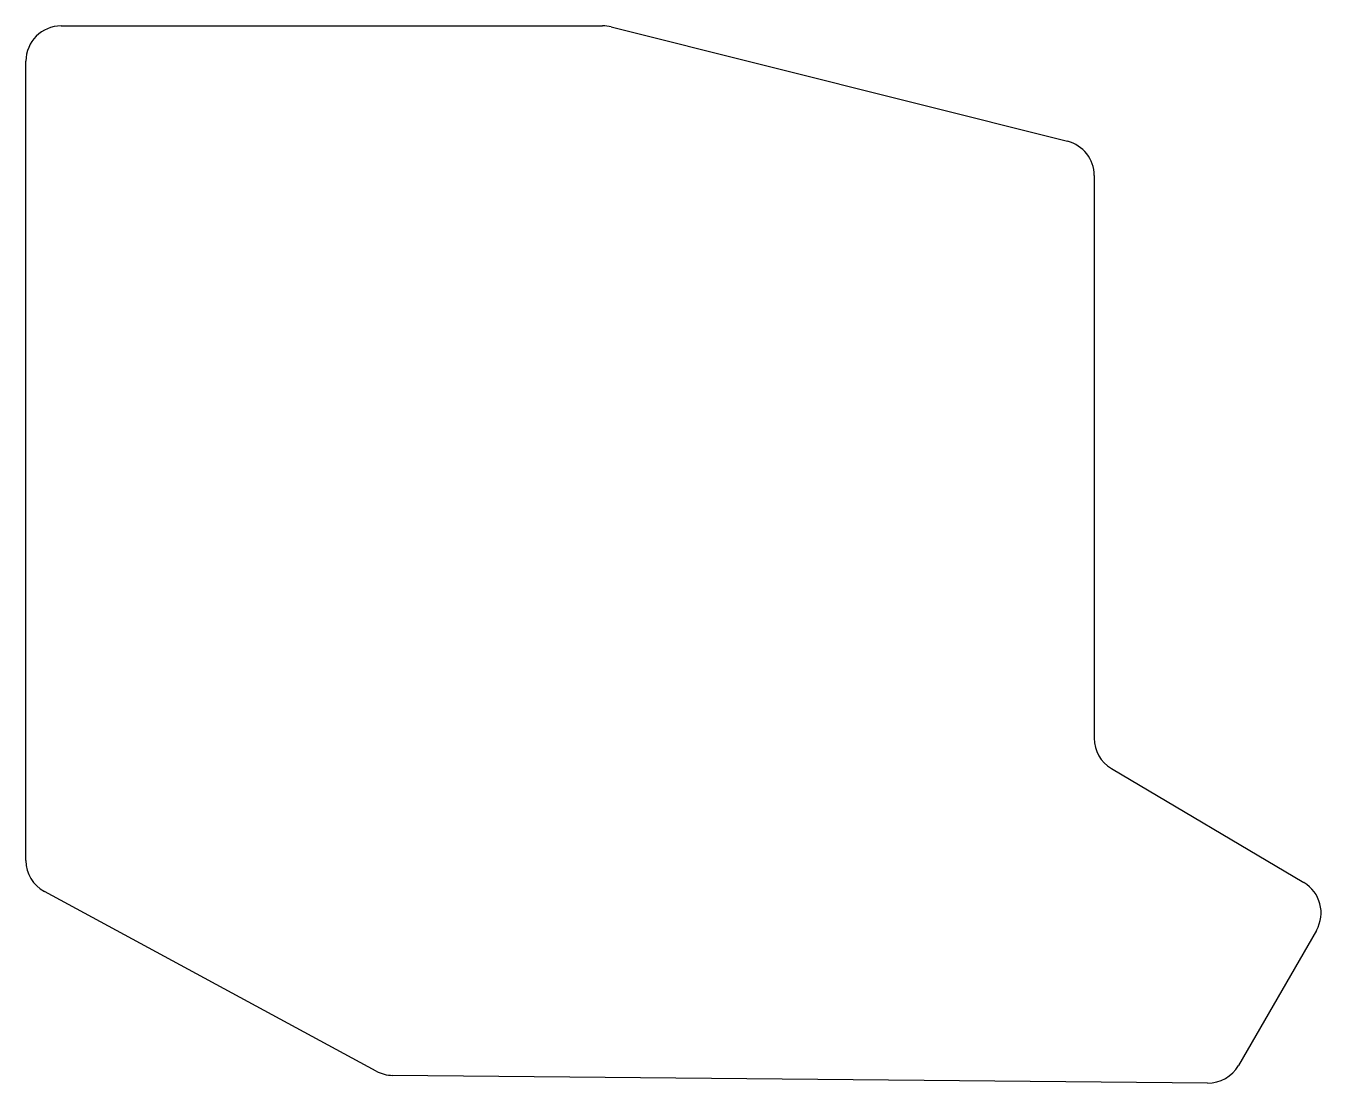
# Model space of a CAD drawing. Header units: millimetres. Extents: x -10 to 101, y -27 to 63.
import ezdxf

# ---------------------------------------------------------------- set-up
doc = ezdxf.new("R2010")
doc.units = ezdxf.units.MM

msp = doc.modelspace()

# ---------------------------------------------------------------- linework, layer by layer
for p, q in [((-6.5, 62.9), (39.63, 62.9)), ((40.36, 62.81), (79.23, 53.07)), ((-9.5, -8.21), (-9.5, 59.9)), ((81.5, 50.16), (81.5, 2.21)), ((82.97, -0.37), (99.36, -10.08)), ((20.35, -26.15), (-7.93, -10.85)), ((100.43, -14.16), (93.79, -25.67)), ((91.16, -27.17), (21.74, -26.51))]:
    msp.add_line(p, q)
for centre, start, end in [((-6.5, 59.9), 90, 180), ((39.63, 59.9), 75.9313, 90), ((78.5, 50.16), 0, 75.9313), ((84.5, 2.21), 180, 239.3477), ((-6.5, -8.21), 180, 241.5873), ((97.83, -12.66), 330, 59.3477), ((21.77, -23.51), 241.5873, 269.4548), ((91.19, -24.17), 269.4548, 330)]:
    msp.add_arc(centre, 3, start, end)

doc.saveas('drawing.dxf')
